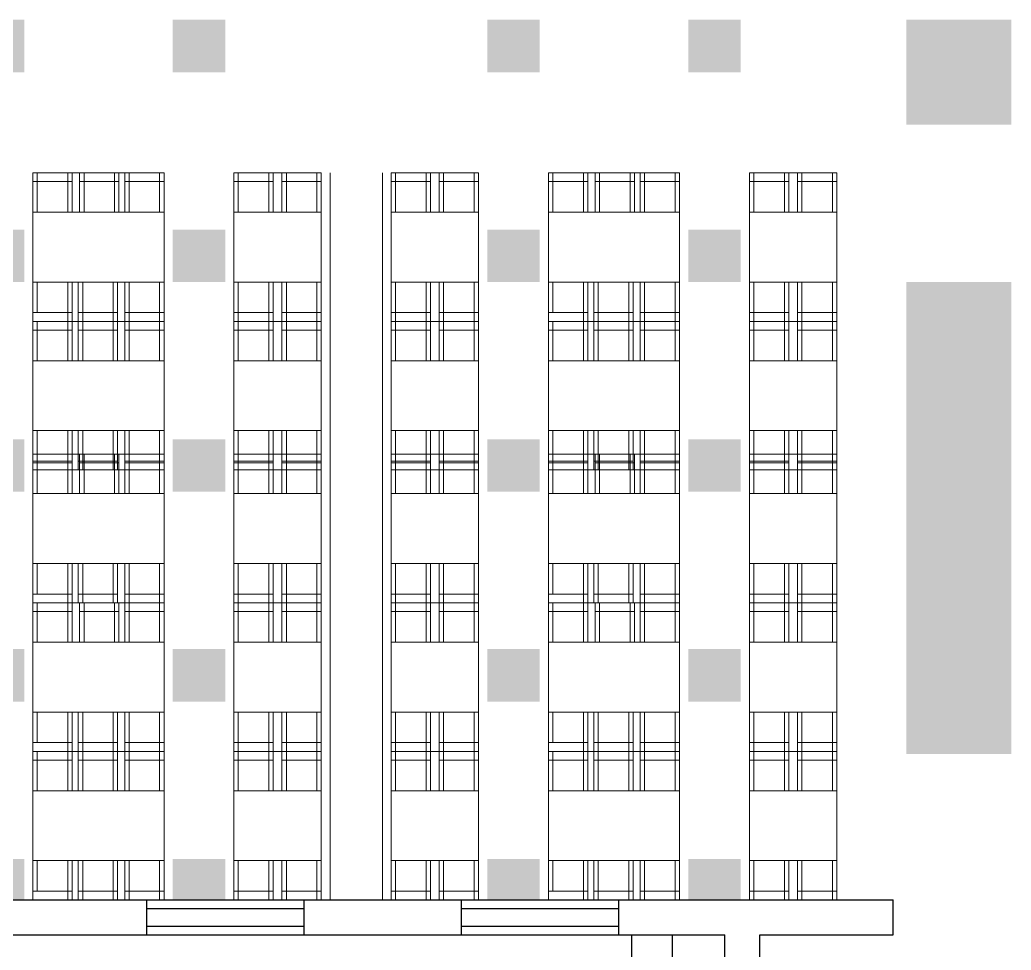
# Model space of a CAD drawing. Header units: inches. Extents: x 101 to 668, y -217 to 99.
# Drawn here: x 537.66 to 549.01, y -208.61 to -197.97 of the extents above; entities that cross this region are included whole.
import ezdxf

# ---------------------------------------------------------------- set-up
doc = ezdxf.new("R2010")
doc.units = ezdxf.units.IN
doc.header["$MEASUREMENT"] = 0
doc.layers.add('FUR', color=1, linetype='Continuous', lineweight=15)

msp = doc.modelspace()

# ---------------------------------------------------------------- hatches: boundary and pattern name
h = msp.add_hatch(color=40)
h.paths.add_polyline_path([(531.8115, -197.9653), (531.2115, -197.9653), (531.2115, -198.5653), (531.8115, -198.5653)])
h.paths.add_polyline_path([(531.8115, -200.3653), (531.2115, -200.3653), (531.2115, -200.9653), (531.8115, -200.9653)])
h.paths.add_polyline_path([(531.8115, -202.7653), (531.2115, -202.7653), (531.2115, -203.3653), (531.8115, -203.3653)])
h.paths.add_polyline_path([(531.8115, -205.1653), (531.2115, -205.1653), (531.2115, -205.7653), (531.8115, -205.7653)])
h.paths.add_polyline_path([(531.8115, -207.5653), (531.2115, -207.5653), (531.2115, -208.0353), (531.8115, -208.0353)])
h.paths.add_polyline_path([(534.1115, -197.9653), (533.5115, -197.9653), (533.5115, -198.5653), (534.1115, -198.5653)])
h.paths.add_polyline_path([(537.7115, -197.9653), (537.1115, -197.9653), (537.1115, -198.5653), (537.7115, -198.5653)])
h.paths.add_polyline_path([(540.0115, -197.9653), (539.4115, -197.9653), (539.4115, -198.5653), (540.0115, -198.5653)])
h.paths.add_polyline_path([(543.6115, -197.9653), (543.0115, -197.9653), (543.0115, -198.5653), (543.6115, -198.5653)])
h.paths.add_polyline_path([(545.9115, -197.9653), (545.3115, -197.9653), (545.3115, -198.5653), (545.9115, -198.5653)])
h.paths.add_polyline_path([(534.1115, -202.7653), (533.5115, -202.7653), (533.5115, -203.3653), (534.1115, -203.3653)])
h.paths.add_polyline_path([(534.1115, -205.1653), (533.5115, -205.1653), (533.5115, -205.7653), (534.1115, -205.7653)])
h.paths.add_polyline_path([(534.1115, -207.5653), (533.5115, -207.5653), (533.5115, -208.0353), (534.1115, -208.0353)])
h.paths.add_polyline_path([(537.7115, -202.7653), (537.1115, -202.7653), (537.1115, -203.3653), (537.7115, -203.3653)])
h.paths.add_polyline_path([(537.7115, -205.1653), (537.1115, -205.1653), (537.1115, -205.7653), (537.7115, -205.7653)])
h.paths.add_polyline_path([(537.7115, -207.5653), (537.1115, -207.5653), (537.1115, -208.0353), (537.5115, -208.0353), (537.5115, -208.0353), (537.7115, -208.0353)])
h.paths.add_polyline_path([(540.0115, -202.7653), (539.4115, -202.7653), (539.4115, -203.3653), (540.0115, -203.3653)])
h.paths.add_polyline_path([(543.6115, -202.7653), (543.0115, -202.7653), (543.0115, -203.3653), (543.6115, -203.3653)])
h.paths.add_polyline_path([(545.9115, -202.7653), (545.3115, -202.7653), (545.3115, -203.3653), (545.9115, -203.3653)])
h.paths.add_polyline_path([(540.0115, -205.1653), (539.4115, -205.1653), (539.4115, -205.7653), (540.0115, -205.7653)])
h.paths.add_polyline_path([(543.6115, -205.1653), (543.0115, -205.1653), (543.0115, -205.7653), (543.6115, -205.7653)])
h.paths.add_polyline_path([(545.9115, -205.1653), (545.3115, -205.1653), (545.3115, -205.7653), (545.9115, -205.7653)])
h.paths.add_polyline_path([(543.6115, -207.5653), (543.0115, -207.5653), (543.0115, -208.0353), (543.6115, -208.0353)])
h.paths.add_polyline_path([(545.9115, -207.5653), (545.3115, -207.5653), (545.3115, -208.0353), (545.7115, -208.0353), (545.9115, -208.0353)])
h = msp.add_hatch(color=40)
h.paths.add_polyline_path([(548.4065, -197.9653), (547.8065, -197.9653), (547.8065, -198.5653), (548.4065, -198.5653)])
h.paths.add_polyline_path([(549.0065, -197.9653), (548.4065, -197.9653), (548.4065, -198.5653), (549.0065, -198.5653)])
h.paths.add_polyline_path([(548.4065, -198.5653), (547.8065, -198.5653), (547.8065, -199.1653), (548.4065, -199.1653)])
h.paths.add_polyline_path([(549.0065, -198.5653), (548.4065, -198.5653), (548.4065, -199.1653), (549.0065, -199.1653)])
h = msp.add_hatch(color=40)
h.paths.add_polyline_path([(534.1115, -200.3653), (533.5115, -200.3653), (533.5115, -200.9653), (534.1115, -200.9653)])
h.paths.add_polyline_path([(537.7115, -200.3653), (537.1115, -200.3653), (537.1115, -200.9653), (537.7115, -200.9653)])
h.paths.add_polyline_path([(540.0115, -200.3653), (539.4115, -200.3653), (539.4115, -200.9653), (540.0115, -200.9653)])
h.paths.add_polyline_path([(543.6115, -200.3653), (543.0115, -200.3653), (543.0115, -200.9653), (543.6115, -200.9653)])
h.paths.add_polyline_path([(545.9115, -200.3653), (545.3115, -200.3653), (545.3115, -200.9653), (545.9115, -200.9653)])
h = msp.add_hatch(color=40)
h.paths.add_polyline_path([(547.8065, -201.5653), (548.4065, -201.5653), (548.4065, -200.9653), (547.8065, -200.9653)])
h.paths.add_polyline_path([(549.0065, -201.5653), (549.0065, -200.9653), (548.4065, -200.9653), (548.4065, -201.5653)])
h.paths.add_polyline_path([(548.4065, -201.5653), (547.8065, -201.5653), (547.8065, -204.5653), (548.4065, -204.5653)])
h.paths.add_polyline_path([(549.0065, -201.5653), (548.4065, -201.5653), (548.4065, -204.5653), (549.0065, -204.5653)])
h.paths.add_polyline_path([(548.4065, -205.1653), (548.4065, -204.5653), (547.8065, -204.5653), (547.8065, -205.1653)])
h.paths.add_polyline_path([(549.0065, -205.1653), (549.0065, -204.5653), (548.4065, -204.5653), (548.4065, -205.1653)])
h.paths.add_polyline_path([(548.4065, -205.7653), (548.4065, -205.1653), (547.8065, -205.1653), (547.8065, -205.7653)])
h.paths.add_polyline_path([(549.0065, -205.7653), (549.0065, -205.1653), (548.4065, -205.1653), (548.4065, -205.7653)])
h.paths.add_polyline_path([(548.4065, -206.3653), (548.4065, -205.7653), (547.8065, -205.7653), (547.8065, -206.3653)])
h.paths.add_polyline_path([(548.4065, -206.3653), (549.0065, -206.3653), (549.0065, -205.7653), (548.4065, -205.7653)])
msp.add_hatch(color=40).paths.add_polyline_path([(540.0115, -207.5653), (539.4115, -207.5653), (539.4115, -208.0353), (540.0115, -208.0353)])

# ---------------------------------------------------------------- linework, layer by layer
for p, q in [((537.8115, -204.6353), (537.8115, -204.6353)), ((530.1115, -208.0353), (547.6565, -208.0353)), ((539.1115, -208.0353), (539.1115, -208.4353)), ((539.1115, -208.0353), (539.1115, -208.4353)), ((540.9115, -208.0353), (540.9115, -208.4353)), ((542.7115, -208.0353), (542.7115, -208.4353)), ((542.7115, -208.0353), (542.7115, -208.4353)), ((544.5115, -208.0353), (544.5115, -208.4353)), ((547.6565, -208.4353), (547.6565, -208.0353)), ((539.1115, -208.1353), (540.9115, -208.1353)), ((542.7115, -208.1353), (544.5115, -208.1353)), ((539.1115, -208.3353), (540.9115, -208.3353)), ((542.7115, -208.3353), (544.5115, -208.3353)), ((529.7115, -208.4353), (545.7315, -208.4353)), ((539.1115, -208.4353), (539.1115, -208.4353)), ((542.7115, -208.4353), (542.7115, -208.4353)), ((544.6615, -208.4353), (544.6615, -209.0353)), ((545.1315, -213.3853), (545.1315, -208.4353)), ((545.7315, -213.3853), (545.7315, -208.4353)), ((546.1315, -208.4353), (547.6565, -208.4353)), ((546.1315, -212.9853), (546.1315, -208.4353))]:
    msp.add_line(p, q)
at = {"layer": 'FUR', "lineweight": 20}
for p, q in [((537.8115, -199.7153), (537.8115, -200.9653)), ((537.8115, -199.7153), (537.8115, -200.1653)), ((537.8115, -199.7153), (538.2615, -199.7153)), ((537.8115, -199.7153), (539.3115, -199.7153)), ((537.8615, -199.7153), (537.8615, -200.1653)), ((538.2115, -199.7153), (538.2115, -200.1653)), ((538.2615, -199.7153), (538.2615, -200.1653)), ((538.34615, -199.7153), (538.34615, -200.1653)), ((538.39615, -199.7153), (538.39615, -200.1653)), ((538.4615, -199.7153), (538.9115, -199.7153)), ((538.74615, -199.7153), (538.74615, -200.1653)), ((538.79615, -199.7153), (538.79615, -200.1653)), ((538.8615, -199.7153), (538.8615, -200.1653)), ((538.9115, -199.7153), (538.9115, -200.1653)), ((539.2615, -199.7153), (539.2615, -200.1653)), ((539.3115, -199.7153), (539.3115, -201.4153)), ((539.3115, -199.7153), (539.3115, -200.1653)), ((540.1115, -199.7153), (540.1115, -201.4153)), ((540.1115, -199.7153), (540.5615, -199.7153)), ((540.1115, -199.7153), (541.1115, -199.7153)), ((540.1615, -199.7153), (540.1615, -200.1653)), ((540.5115, -199.7153), (540.5115, -200.1653)), ((540.5615, -199.7153), (540.5615, -200.1653)), ((540.6615, -199.7153), (541.1115, -199.7153)), ((540.6615, -199.7153), (540.6615, -200.1653)), ((540.7115, -199.7153), (540.7115, -200.1653)), ((541.0615, -199.7153), (541.0615, -200.1653)), ((541.1115, -199.7153), (541.1115, -200.1653)), ((541.1115, -199.7153), (541.1115, -200.9653)), ((541.2115, -199.7153), (541.2115, -208.0353)), ((541.8115, -199.7153), (541.8115, -208.0353)), ((541.9115, -199.7153), (541.9115, -201.4153)), ((541.9115, -199.7153), (542.3615, -199.7153)), ((541.9115, -199.7153), (542.9115, -199.7153)), ((541.9615, -199.7153), (541.9615, -200.1653)), ((542.3115, -199.7153), (542.3115, -200.1653)), ((542.3615, -199.7153), (542.3615, -200.1653)), ((542.4615, -199.7153), (542.9115, -199.7153)), ((542.4615, -199.7153), (542.4615, -200.1653)), ((542.5115, -199.7153), (542.5115, -200.1653)), ((542.8615, -199.7153), (542.8615, -200.1653)), ((542.9115, -199.7153), (542.9115, -200.1653)), ((542.9115, -199.7153), (542.9115, -200.9653)), ((543.7115, -199.7153), (543.7115, -200.9653)), ((543.7115, -199.7153), (543.7115, -200.1653)), ((543.7115, -199.7153), (544.1615, -199.7153)), ((543.7115, -199.7153), (545.2115, -199.7153)), ((543.7615, -199.7153), (543.7615, -200.1653)), ((544.1115, -199.7153), (544.1115, -200.1653)), ((544.1615, -199.7153), (544.1615, -200.1653)), ((544.24615, -199.7153), (544.24615, -200.1653)), ((544.29615, -199.7153), (544.29615, -200.1653)), ((544.3615, -199.7153), (544.8115, -199.7153)), ((544.64615, -199.7153), (544.64615, -200.1653)), ((544.69615, -199.7153), (544.69615, -200.1653)), ((544.7615, -199.7153), (544.7615, -200.1653)), ((544.8115, -199.7153), (544.8115, -200.1653)), ((545.1615, -199.7153), (545.1615, -200.1653)), ((545.2115, -199.7153), (545.2115, -201.4153)), ((545.2115, -199.7153), (545.2115, -200.1653)), ((546.0115, -199.7153), (546.0115, -201.4153)), ((546.0115, -199.7153), (546.0115, -201.4153)), ((546.0115, -199.7153), (546.4615, -199.7153)), ((546.0115, -199.7153), (547.0115, -199.7153)), ((546.0115, -199.7153), (546.0115, -201.4153)), ((546.0115, -199.7153), (546.4615, -199.7153)), ((546.0115, -199.7153), (547.0115, -199.7153)), ((546.0615, -199.7153), (546.0615, -200.1653)), ((546.0615, -199.7153), (546.0615, -200.1653)), ((546.4115, -199.7153), (546.4115, -200.1653)), ((546.4115, -199.7153), (546.4115, -200.1653)), ((546.4615, -199.7153), (546.4615, -200.1653)), ((546.4615, -199.7153), (546.4615, -200.1653)), ((546.5615, -199.7153), (547.0115, -199.7153)), ((546.5615, -199.7153), (546.5615, -200.1653)), ((546.5615, -199.7153), (547.0115, -199.7153)), ((546.5615, -199.7153), (546.5615, -200.1653)), ((546.6115, -199.7153), (546.6115, -200.1653)), ((546.6115, -199.7153), (546.6115, -200.1653)), ((546.9615, -199.7153), (546.9615, -200.1653)), ((546.9615, -199.7153), (546.9615, -200.1653)), ((547.0115, -199.7153), (547.0115, -200.1653)), ((547.0115, -199.7153), (547.0115, -200.9653)), ((547.0115, -199.7153), (547.0115, -200.1653)), ((547.0115, -199.7153), (547.0115, -200.9653)), ((538.2615, -199.8153), (537.8115, -199.8153)), ((538.79615, -199.8153), (538.34615, -199.8153)), ((539.3115, -199.8153), (538.8615, -199.8153)), ((540.5615, -199.8153), (540.1115, -199.8153)), ((541.1115, -199.8153), (540.6615, -199.8153)), ((542.3615, -199.8153), (541.9115, -199.8153)), ((542.9115, -199.8153), (542.4615, -199.8153)), ((544.1615, -199.8153), (543.7115, -199.8153)), ((544.69615, -199.8153), (544.24615, -199.8153)), ((545.2115, -199.8153), (544.7615, -199.8153)), ((546.4615, -199.8153), (546.0115, -199.8153)), ((546.4615, -199.8153), (546.0115, -199.8153)), ((547.0115, -199.8153), (546.5615, -199.8153)), ((547.0115, -199.8153), (546.5615, -199.8153)), ((537.8115, -199.9653), (537.8115, -200.1653)), ((538.34615, -199.9653), (538.34615, -200.1653)), ((540.6615, -199.9653), (540.6615, -200.1653)), ((542.4615, -199.9653), (542.4615, -200.1653)), ((543.7115, -199.9653), (543.7115, -200.1653)), ((544.24615, -199.9653), (544.24615, -200.1653)), ((546.5615, -199.9653), (546.5615, -200.1653)), ((546.5615, -199.9653), (546.5615, -200.1653)), ((537.8115, -200.1653), (538.34615, -200.1653)), ((537.8115, -200.1653), (537.8115, -200.9653)), ((538.34615, -200.1653), (538.8615, -200.1653)), ((538.8615, -200.1653), (539.3115, -200.1653)), ((540.1115, -200.1653), (540.6615, -200.1653)), ((540.6615, -200.1653), (541.1115, -200.1653)), ((541.9115, -200.1653), (542.4615, -200.1653)), ((542.4615, -200.1653), (542.9115, -200.1653)), ((543.7115, -200.1653), (544.24615, -200.1653)), ((543.7115, -200.1653), (543.7115, -200.9653)), ((544.24615, -200.1653), (544.7615, -200.1653)), ((544.7615, -200.1653), (545.2115, -200.1653)), ((546.0115, -200.1653), (546.5615, -200.1653)), ((546.0115, -200.1653), (546.5615, -200.1653)), ((546.5615, -200.1653), (547.0115, -200.1653)), ((546.5615, -200.1653), (547.0115, -200.1653)), ((537.8115, -200.9653), (538.33071, -200.9653)), ((537.8115, -200.9653), (537.8115, -201.4153)), ((537.8615, -200.9653), (537.8615, -201.3153)), ((538.2115, -200.9653), (538.2115, -201.4153)), ((538.2615, -200.9653), (538.2615, -201.4153)), ((538.33071, -200.9653), (538.8615, -200.9653)), ((538.33071, -200.9653), (538.33071, -201.4153)), ((538.38071, -200.9653), (538.38071, -201.4153)), ((538.73071, -200.9653), (538.73071, -201.4153)), ((538.78071, -200.9653), (538.78071, -201.4153)), ((538.8615, -200.9653), (539.3115, -200.9653)), ((538.8615, -200.9653), (538.8615, -201.4153)), ((538.9115, -200.9653), (538.9115, -201.4153)), ((539.2615, -200.9653), (539.2615, -201.4153)), ((539.3115, -200.9653), (539.3115, -201.4153)), ((540.1115, -200.9653), (540.6615, -200.9653)), ((540.1615, -200.9653), (540.1615, -201.4153)), ((540.5115, -200.9653), (540.5115, -201.4153)), ((540.5615, -200.9653), (540.5615, -201.4153)), ((540.6615, -200.9653), (541.1115, -200.9653)), ((540.6615, -200.9653), (540.6615, -201.4153)), ((540.7115, -200.9653), (540.7115, -201.4153)), ((541.0615, -200.9653), (541.0615, -201.4153)), ((541.1115, -200.9653), (541.1115, -201.4153)), ((541.1115, -200.9653), (541.1115, -201.4153)), ((541.9115, -200.9653), (542.4615, -200.9653)), ((541.9615, -200.9653), (541.9615, -201.4153)), ((542.3115, -200.9653), (542.3115, -201.4153)), ((542.3615, -200.9653), (542.3615, -201.4153)), ((542.4615, -200.9653), (542.9115, -200.9653)), ((542.4615, -200.9653), (542.4615, -201.4153)), ((542.5115, -200.9653), (542.5115, -201.4153)), ((542.8615, -200.9653), (542.8615, -201.4153)), ((542.9115, -200.9653), (542.9115, -201.4153)), ((542.9115, -200.9653), (542.9115, -201.4153)), ((543.7115, -200.9653), (544.23071, -200.9653)), ((543.7115, -200.9653), (543.7115, -201.4153)), ((543.7615, -200.9653), (543.7615, -201.3153)), ((544.1115, -200.9653), (544.1115, -201.4153)), ((544.1615, -200.9653), (544.1615, -201.4153)), ((544.23071, -200.9653), (544.7615, -200.9653)), ((544.23071, -200.9653), (544.23071, -201.4153)), ((544.28071, -200.9653), (544.28071, -201.4153)), ((544.63071, -200.9653), (544.63071, -201.4153)), ((544.68071, -200.9653), (544.68071, -201.4153)), ((544.7615, -200.9653), (545.2115, -200.9653)), ((544.7615, -200.9653), (544.7615, -201.4153)), ((544.8115, -200.9653), (544.8115, -201.4153)), ((545.1615, -200.9653), (545.1615, -201.4153)), ((545.2115, -200.9653), (545.2115, -201.4153)), ((546.0115, -200.9653), (546.5615, -200.9653)), ((546.0115, -200.9653), (546.5615, -200.9653)), ((546.0615, -200.9653), (546.0615, -201.4153)), ((546.0615, -200.9653), (546.0615, -201.4153)), ((546.4115, -200.9653), (546.4115, -201.4153)), ((546.4115, -200.9653), (546.4115, -201.4153)), ((546.4615, -200.9653), (546.4615, -201.4153)), ((546.4615, -200.9653), (546.4615, -201.4153)), ((546.5615, -200.9653), (547.0115, -200.9653)), ((546.5615, -200.9653), (546.5615, -201.4153)), ((546.5615, -200.9653), (547.0115, -200.9653)), ((546.5615, -200.9653), (546.5615, -201.4153)), ((546.6115, -200.9653), (546.6115, -201.4153)), ((546.6115, -200.9653), (546.6115, -201.4153)), ((546.9615, -200.9653), (546.9615, -201.4153)), ((546.9615, -200.9653), (546.9615, -201.4153)), ((547.0115, -200.9653), (547.0115, -201.4153)), ((547.0115, -200.9653), (547.0115, -201.4153)), ((547.0115, -200.9653), (547.0115, -201.4153)), ((547.0115, -200.9653), (547.0115, -201.4153)), ((537.8115, -201.3153), (538.2615, -201.3153)), ((538.33071, -201.3153), (538.78071, -201.3153)), ((538.8615, -201.3153), (539.3115, -201.3153)), ((540.1115, -201.3153), (540.5615, -201.3153)), ((540.6615, -201.3153), (541.1115, -201.3153)), ((541.9115, -201.3153), (542.3615, -201.3153)), ((542.4615, -201.3153), (542.9115, -201.3153)), ((543.7115, -201.3153), (544.1615, -201.3153)), ((544.23071, -201.3153), (544.68071, -201.3153)), ((544.7615, -201.3153), (545.2115, -201.3153)), ((546.0115, -201.3153), (546.4615, -201.3153)), ((546.0115, -201.3153), (546.4615, -201.3153)), ((546.5615, -201.3153), (547.0115, -201.3153)), ((546.5615, -201.3153), (547.0115, -201.3153)), ((537.8115, -201.4153), (538.2615, -201.4153)), ((537.8115, -201.4153), (539.3115, -201.4153)), ((537.8115, -201.4153), (537.8115, -202.6653)), ((537.8115, -201.4153), (537.8115, -201.8653)), ((537.8115, -201.4153), (538.2615, -201.4153)), ((537.8115, -201.4153), (539.3115, -201.4153)), ((537.8615, -201.4153), (537.8615, -201.8653)), ((538.2115, -201.4153), (538.2115, -201.8653)), ((538.2615, -201.4153), (538.2615, -201.8653)), ((538.33071, -201.4153), (538.33071, -201.8653)), ((538.38071, -201.4153), (538.38071, -201.8653)), ((538.4615, -201.4153), (538.9115, -201.4153)), ((538.4615, -201.4153), (538.9115, -201.4153)), ((538.73071, -201.4153), (538.73071, -201.8653)), ((538.78071, -201.4153), (538.78071, -201.8653)), ((538.8615, -201.4153), (538.8615, -201.8653)), ((538.9115, -201.4153), (538.9115, -201.8653)), ((539.2615, -201.4153), (539.2615, -201.8653)), ((539.3115, -201.4153), (539.3115, -203.1153)), ((539.3115, -201.4153), (539.3115, -201.8653)), ((540.1115, -201.4153), (540.5615, -201.4153)), ((540.1115, -201.4153), (541.1115, -201.4153)), ((540.1115, -201.4153), (540.1115, -203.1153)), ((540.1115, -201.4153), (540.1115, -203.1153)), ((540.1115, -201.4153), (540.5615, -201.4153)), ((540.1115, -201.4153), (541.1115, -201.4153)), ((540.1615, -201.4153), (540.1615, -201.8653)), ((540.5115, -201.4153), (540.5115, -201.8653)), ((540.5615, -201.4153), (540.5615, -201.8653)), ((540.6615, -201.4153), (541.1115, -201.4153)), ((540.6615, -201.4153), (540.6615, -201.8653)), ((540.7115, -201.4153), (540.7115, -201.8653)), ((540.7615, -201.4153), (541.1115, -201.4153)), ((541.0615, -201.4153), (541.0615, -201.8653)), ((541.1115, -201.4153), (541.1115, -201.8653)), ((541.1115, -201.4153), (541.1115, -202.6653)), ((541.9115, -201.4153), (542.3615, -201.4153)), ((541.9115, -201.4153), (542.9115, -201.4153)), ((541.9115, -201.4153), (541.9115, -203.1153)), ((541.9115, -201.4153), (541.9115, -203.1153)), ((541.9115, -201.4153), (542.3615, -201.4153)), ((541.9115, -201.4153), (542.9115, -201.4153)), ((541.9615, -201.4153), (541.9615, -201.8653)), ((542.3115, -201.4153), (542.3115, -201.8653)), ((542.3615, -201.4153), (542.3615, -201.8653)), ((542.4615, -201.4153), (542.9115, -201.4153)), ((542.4615, -201.4153), (542.4615, -201.8653)), ((542.5115, -201.4153), (542.5115, -201.8653)), ((542.5615, -201.4153), (542.9115, -201.4153)), ((542.8615, -201.4153), (542.8615, -201.8653)), ((542.9115, -201.4153), (542.9115, -201.8653)), ((542.9115, -201.4153), (542.9115, -202.6653)), ((543.7115, -201.4153), (544.1615, -201.4153)), ((543.7115, -201.4153), (545.2115, -201.4153)), ((543.7115, -201.4153), (543.7115, -202.6653)), ((543.7115, -201.4153), (543.7115, -201.8653)), ((543.7115, -201.4153), (544.1615, -201.4153)), ((543.7115, -201.4153), (545.2115, -201.4153)), ((543.7615, -201.4153), (543.7615, -201.8653)), ((544.1115, -201.4153), (544.1115, -201.8653)), ((544.1615, -201.4153), (544.1615, -201.8653)), ((544.23071, -201.4153), (544.23071, -201.8653)), ((544.28071, -201.4153), (544.28071, -201.8653)), ((544.3615, -201.4153), (544.8115, -201.4153)), ((544.3615, -201.4153), (544.8115, -201.4153)), ((544.63071, -201.4153), (544.63071, -201.8653)), ((544.68071, -201.4153), (544.68071, -201.8653)), ((544.7615, -201.4153), (544.7615, -201.8653)), ((544.8115, -201.4153), (544.8115, -201.8653)), ((545.1615, -201.4153), (545.1615, -201.8653)), ((545.2115, -201.4153), (545.2115, -203.1153)), ((545.2115, -201.4153), (545.2115, -201.8653)), ((546.0115, -201.4153), (546.4615, -201.4153)), ((546.0115, -201.4153), (547.0115, -201.4153)), ((546.0115, -201.4153), (546.4615, -201.4153)), ((546.0115, -201.4153), (547.0115, -201.4153)), ((546.0115, -201.4153), (546.0115, -203.1153)), ((546.0115, -201.4153), (546.0115, -203.1153)), ((546.0115, -201.4153), (546.4615, -201.4153)), ((546.0115, -201.4153), (547.0115, -201.4153)), ((546.0615, -201.4153), (546.0615, -201.8653)), ((546.4115, -201.4153), (546.4115, -201.8653)), ((546.4615, -201.4153), (546.4615, -201.8653)), ((546.5615, -201.4153), (547.0115, -201.4153)), ((546.5615, -201.4153), (546.5615, -201.8653)), ((546.6115, -201.4153), (546.6115, -201.8653)), ((546.6615, -201.4153), (547.0115, -201.4153)), ((546.6615, -201.4153), (547.0115, -201.4153)), ((546.9615, -201.4153), (546.9615, -201.8653)), ((547.0115, -201.4153), (547.0115, -201.8653)), ((547.0115, -201.4153), (547.0115, -202.6653)), ((538.2615, -201.5153), (537.8115, -201.5153)), ((538.78071, -201.5153), (538.33071, -201.5153)), ((539.3115, -201.5153), (538.8615, -201.5153)), ((540.5615, -201.5153), (540.1115, -201.5153)), ((541.1115, -201.5153), (540.6615, -201.5153)), ((542.3615, -201.5153), (541.9115, -201.5153)), ((542.9115, -201.5153), (542.4615, -201.5153)), ((544.1615, -201.5153), (543.7115, -201.5153)), ((544.68071, -201.5153), (544.23071, -201.5153)), ((545.2115, -201.5153), (544.7615, -201.5153)), ((546.4615, -201.5153), (546.0115, -201.5153)), ((547.0115, -201.5153), (546.5615, -201.5153)), ((537.8115, -201.6653), (537.8115, -201.8653)), ((540.6615, -201.6653), (540.6615, -201.8653)), ((542.4615, -201.6653), (542.4615, -201.8653)), ((543.7115, -201.6653), (543.7115, -201.8653)), ((546.5615, -201.6653), (546.5615, -201.8653)), ((537.8115, -201.8653), (538.34615, -201.8653)), ((537.8115, -201.8653), (537.8115, -202.6653)), ((538.34615, -201.8653), (538.8615, -201.8653)), ((538.8615, -201.8653), (539.3115, -201.8653)), ((540.1115, -201.8653), (540.6615, -201.8653)), ((540.6615, -201.8653), (541.1115, -201.8653)), ((541.9115, -201.8653), (542.4615, -201.8653)), ((542.4615, -201.8653), (542.9115, -201.8653)), ((543.7115, -201.8653), (544.24615, -201.8653)), ((543.7115, -201.8653), (543.7115, -202.6653)), ((544.24615, -201.8653), (544.7615, -201.8653)), ((544.7615, -201.8653), (545.2115, -201.8653)), ((546.0115, -201.8653), (546.5615, -201.8653)), ((546.5615, -201.8653), (547.0115, -201.8653)), ((537.8115, -202.6653), (538.33071, -202.6653)), ((537.8115, -202.6653), (537.8115, -203.1153)), ((537.8615, -202.6653), (537.8615, -203.0153)), ((538.2115, -202.6653), (538.2115, -203.1153)), ((538.2615, -202.6653), (538.2615, -203.1153)), ((538.33071, -202.6653), (538.8615, -202.6653)), ((538.33071, -202.6653), (538.33071, -203.1153)), ((538.38071, -202.6653), (538.38071, -203.1153)), ((538.73071, -202.6653), (538.73071, -203.1153)), ((538.78071, -202.6653), (538.78071, -203.1153)), ((538.8615, -202.6653), (539.3115, -202.6653)), ((538.8615, -202.6653), (538.8615, -203.1153)), ((538.9115, -202.6653), (538.9115, -203.1153)), ((539.2615, -202.6653), (539.2615, -203.1153)), ((539.3115, -202.6653), (539.3115, -203.1153)), ((540.1115, -202.6653), (540.6615, -202.6653)), ((540.1615, -202.6653), (540.1615, -203.1153)), ((540.5115, -202.6653), (540.5115, -203.1153)), ((540.5615, -202.6653), (540.5615, -203.1153)), ((540.6615, -202.6653), (541.1115, -202.6653)), ((540.6615, -202.6653), (540.6615, -203.1153)), ((540.7115, -202.6653), (540.7115, -203.1153)), ((541.0615, -202.6653), (541.0615, -203.1153)), ((541.1115, -202.6653), (541.1115, -203.1153)), ((541.1115, -202.6653), (541.1115, -203.1153)), ((541.9115, -202.6653), (542.4615, -202.6653)), ((541.9615, -202.6653), (541.9615, -203.1153)), ((542.3115, -202.6653), (542.3115, -203.1153)), ((542.3615, -202.6653), (542.3615, -203.1153)), ((542.4615, -202.6653), (542.9115, -202.6653)), ((542.4615, -202.6653), (542.4615, -203.1153)), ((542.5115, -202.6653), (542.5115, -203.1153)), ((542.8615, -202.6653), (542.8615, -203.1153)), ((542.9115, -202.6653), (542.9115, -203.1153)), ((542.9115, -202.6653), (542.9115, -203.1153)), ((543.7115, -202.6653), (544.23071, -202.6653)), ((543.7115, -202.6653), (543.7115, -203.1153)), ((543.7615, -202.6653), (543.7615, -203.0153)), ((544.1115, -202.6653), (544.1115, -203.1153)), ((544.1615, -202.6653), (544.1615, -203.1153)), ((544.23071, -202.6653), (544.7615, -202.6653)), ((544.23071, -202.6653), (544.23071, -203.1153)), ((544.28071, -202.6653), (544.28071, -203.1153)), ((544.63071, -202.6653), (544.63071, -203.1153)), ((544.68071, -202.6653), (544.68071, -203.1153)), ((544.7615, -202.6653), (545.2115, -202.6653)), ((544.7615, -202.6653), (544.7615, -203.1153)), ((544.8115, -202.6653), (544.8115, -203.1153)), ((545.1615, -202.6653), (545.1615, -203.1153)), ((545.2115, -202.6653), (545.2115, -203.1153)), ((546.0115, -202.6653), (546.5615, -202.6653)), ((546.0615, -202.6653), (546.0615, -203.1153)), ((546.4115, -202.6653), (546.4115, -203.1153)), ((546.4615, -202.6653), (546.4615, -203.1153)), ((546.5615, -202.6653), (547.0115, -202.6653)), ((546.5615, -202.6653), (546.5615, -203.1153)), ((546.6115, -202.6653), (546.6115, -203.1153)), ((546.9615, -202.6653), (546.9615, -203.1153)), ((547.0115, -202.6653), (547.0115, -203.1153)), ((547.0115, -202.6653), (547.0115, -203.1153)), ((537.8115, -202.9353), (537.8115, -204.1853)), ((537.8115, -202.9353), (537.8115, -203.3853)), ((537.8115, -202.9353), (538.2615, -202.9353)), ((537.8115, -202.9353), (539.3115, -202.9353)), ((537.8615, -202.9353), (537.8615, -203.3853)), ((538.2115, -202.9353), (538.2115, -203.3853)), ((538.2615, -202.9353), (538.2615, -203.3853)), ((538.34615, -202.9353), (538.34615, -203.3853)), ((538.39615, -202.9353), (538.39615, -203.3853)), ((538.4615, -202.9353), (538.9115, -202.9353)), ((538.74615, -202.9353), (538.74615, -203.3853)), ((538.79615, -202.9353), (538.79615, -203.3853)), ((538.8615, -202.9353), (538.8615, -203.3853)), ((538.9115, -202.9353), (538.9115, -203.3853)), ((539.2615, -202.9353), (539.2615, -203.3853)), ((539.3115, -202.9353), (539.3115, -204.6353)), ((539.3115, -202.9353), (539.3115, -203.3853)), ((540.1115, -202.9353), (540.1115, -204.6353)), ((540.1115, -202.9353), (540.5615, -202.9353)), ((540.1115, -202.9353), (541.1115, -202.9353)), ((540.1615, -202.9353), (540.1615, -203.3853)), ((540.5115, -202.9353), (540.5115, -203.3853)), ((540.5615, -202.9353), (540.5615, -203.3853)), ((540.6615, -202.9353), (541.1115, -202.9353)), ((540.6615, -202.9353), (540.6615, -203.3853)), ((540.7115, -202.9353), (540.7115, -203.3853)), ((541.0615, -202.9353), (541.0615, -203.3853)), ((541.1115, -202.9353), (541.1115, -203.3853)), ((541.1115, -202.9353), (541.1115, -204.1853)), ((541.9115, -202.9353), (541.9115, -204.6353)), ((541.9115, -202.9353), (542.3615, -202.9353)), ((541.9115, -202.9353), (542.9115, -202.9353)), ((541.9615, -202.9353), (541.9615, -203.3853)), ((542.3115, -202.9353), (542.3115, -203.3853)), ((542.3615, -202.9353), (542.3615, -203.3853)), ((542.4615, -202.9353), (542.9115, -202.9353)), ((542.4615, -202.9353), (542.4615, -203.3853)), ((542.5115, -202.9353), (542.5115, -203.3853)), ((542.8615, -202.9353), (542.8615, -203.3853)), ((542.9115, -202.9353), (542.9115, -203.3853)), ((542.9115, -202.9353), (542.9115, -204.1853)), ((543.7115, -202.9353), (543.7115, -204.1853)), ((543.7115, -202.9353), (543.7115, -203.3853)), ((543.7115, -202.9353), (544.1615, -202.9353)), ((543.7115, -202.9353), (545.2115, -202.9353)), ((543.7615, -202.9353), (543.7615, -203.3853)), ((544.1115, -202.9353), (544.1115, -203.3853)), ((544.1615, -202.9353), (544.1615, -203.3853)), ((544.24615, -202.9353), (544.24615, -203.3853)), ((544.29615, -202.9353), (544.29615, -203.3853)), ((544.3615, -202.9353), (544.8115, -202.9353)), ((544.64615, -202.9353), (544.64615, -203.3853)), ((544.69615, -202.9353), (544.69615, -203.3853)), ((544.7615, -202.9353), (544.7615, -203.3853)), ((544.8115, -202.9353), (544.8115, -203.3853)), ((545.1615, -202.9353), (545.1615, -203.3853)), ((545.2115, -202.9353), (545.2115, -204.6353)), ((545.2115, -202.9353), (545.2115, -203.3853)), ((546.0115, -202.9353), (546.0115, -204.6353)), ((546.0115, -202.9353), (546.0115, -204.6353)), ((546.0115, -202.9353), (546.4615, -202.9353)), ((546.0115, -202.9353), (547.0115, -202.9353)), ((546.0115, -202.9353), (546.0115, -204.6353)), ((546.0115, -202.9353), (546.4615, -202.9353)), ((546.0115, -202.9353), (547.0115, -202.9353)), ((546.0615, -202.9353), (546.0615, -203.3853)), ((546.0615, -202.9353), (546.0615, -203.3853)), ((546.4115, -202.9353), (546.4115, -203.3853)), ((546.4115, -202.9353), (546.4115, -203.3853)), ((546.4615, -202.9353), (546.4615, -203.3853)), ((546.4615, -202.9353), (546.4615, -203.3853)), ((546.5615, -202.9353), (547.0115, -202.9353)), ((546.5615, -202.9353), (546.5615, -203.3853)), ((546.5615, -202.9353), (547.0115, -202.9353)), ((546.5615, -202.9353), (546.5615, -203.3853)), ((546.6115, -202.9353), (546.6115, -203.3853)), ((546.6115, -202.9353), (546.6115, -203.3853)), ((546.9615, -202.9353), (546.9615, -203.3853)), ((546.9615, -202.9353), (546.9615, -203.3853)), ((547.0115, -202.9353), (547.0115, -203.3853)), ((547.0115, -202.9353), (547.0115, -204.1853)), ((547.0115, -202.9353), (547.0115, -203.3853)), ((547.0115, -202.9353), (547.0115, -204.1853)), ((537.8115, -203.0153), (538.2615, -203.0153)), ((538.2615, -203.0353), (537.8115, -203.0353)), ((538.33071, -203.0153), (538.78071, -203.0153)), ((538.79615, -203.0353), (538.34615, -203.0353)), ((538.8615, -203.0153), (539.3115, -203.0153)), ((539.3115, -203.0353), (538.8615, -203.0353)), ((540.1115, -203.0153), (540.5615, -203.0153)), ((540.5615, -203.0353), (540.1115, -203.0353)), ((540.6615, -203.0153), (541.1115, -203.0153)), ((541.1115, -203.0353), (540.6615, -203.0353)), ((541.9115, -203.0153), (542.3615, -203.0153)), ((542.3615, -203.0353), (541.9115, -203.0353)), ((542.4615, -203.0153), (542.9115, -203.0153)), ((542.9115, -203.0353), (542.4615, -203.0353)), ((543.7115, -203.0153), (544.1615, -203.0153)), ((544.1615, -203.0353), (543.7115, -203.0353)), ((544.23071, -203.0153), (544.68071, -203.0153)), ((544.69615, -203.0353), (544.24615, -203.0353)), ((544.7615, -203.0153), (545.2115, -203.0153)), ((545.2115, -203.0353), (544.7615, -203.0353)), ((546.0115, -203.0153), (546.4615, -203.0153)), ((546.4615, -203.0353), (546.0115, -203.0353)), ((546.4615, -203.0353), (546.0115, -203.0353)), ((546.5615, -203.0153), (547.0115, -203.0153)), ((547.0115, -203.0353), (546.5615, -203.0353)), ((547.0115, -203.0353), (546.5615, -203.0353)), ((537.8115, -203.1153), (538.2615, -203.1153)), ((537.8115, -203.1153), (539.3115, -203.1153)), ((537.8115, -203.1853), (537.8115, -203.3853)), ((538.34615, -203.1853), (538.34615, -203.3853)), ((538.4615, -203.1153), (538.9115, -203.1153)), ((540.1115, -203.1153), (540.5615, -203.1153)), ((540.1115, -203.1153), (541.1115, -203.1153)), ((540.6615, -203.1853), (540.6615, -203.3853)), ((540.7615, -203.1153), (541.1115, -203.1153)), ((541.9115, -203.1153), (542.3615, -203.1153)), ((541.9115, -203.1153), (542.9115, -203.1153)), ((542.4615, -203.1853), (542.4615, -203.3853)), ((542.5615, -203.1153), (542.9115, -203.1153)), ((543.7115, -203.1153), (544.1615, -203.1153)), ((543.7115, -203.1153), (545.2115, -203.1153)), ((543.7115, -203.1853), (543.7115, -203.3853)), ((544.24615, -203.1853), (544.24615, -203.3853)), ((544.3615, -203.1153), (544.8115, -203.1153)), ((546.0115, -203.1153), (546.4615, -203.1153)), ((546.0115, -203.1153), (547.0115, -203.1153)), ((546.5615, -203.1853), (546.5615, -203.3853)), ((546.5615, -203.1853), (546.5615, -203.3853)), ((546.6615, -203.1153), (547.0115, -203.1153)), ((537.8115, -203.3853), (538.34615, -203.3853)), ((537.8115, -203.3853), (537.8115, -204.1853)), ((538.34615, -203.3853), (538.8615, -203.3853)), ((538.8615, -203.3853), (539.3115, -203.3853)), ((540.1115, -203.3853), (540.6615, -203.3853)), ((540.6615, -203.3853), (541.1115, -203.3853)), ((541.9115, -203.3853), (542.4615, -203.3853)), ((542.4615, -203.3853), (542.9115, -203.3853)), ((543.7115, -203.3853), (544.24615, -203.3853)), ((543.7115, -203.3853), (543.7115, -204.1853)), ((544.24615, -203.3853), (544.7615, -203.3853)), ((544.7615, -203.3853), (545.2115, -203.3853)), ((546.0115, -203.3853), (546.5615, -203.3853)), ((546.0115, -203.3853), (546.5615, -203.3853)), ((546.5615, -203.3853), (547.0115, -203.3853)), ((546.5615, -203.3853), (547.0115, -203.3853)), ((537.8115, -204.1853), (538.33071, -204.1853)), ((537.8115, -204.1853), (537.8115, -204.6353)), ((537.8615, -204.1853), (537.8615, -204.5353)), ((538.2115, -204.1853), (538.2115, -204.6353)), ((538.2615, -204.1853), (538.2615, -204.6353)), ((538.33071, -204.1853), (538.8615, -204.1853)), ((538.33071, -204.1853), (538.33071, -204.6353)), ((538.38071, -204.1853), (538.38071, -204.6353)), ((538.73071, -204.1853), (538.73071, -204.6353)), ((538.78071, -204.1853), (538.78071, -204.6353)), ((538.8615, -204.1853), (539.3115, -204.1853)), ((538.8615, -204.1853), (538.8615, -204.6353)), ((538.9115, -204.1853), (538.9115, -204.6353)), ((539.2615, -204.1853), (539.2615, -204.6353)), ((539.3115, -204.1853), (539.3115, -204.6353)), ((540.1115, -204.1853), (540.6615, -204.1853)), ((540.1615, -204.1853), (540.1615, -204.6353)), ((540.5115, -204.1853), (540.5115, -204.6353)), ((540.5615, -204.1853), (540.5615, -204.6353)), ((540.6615, -204.1853), (541.1115, -204.1853)), ((540.6615, -204.1853), (540.6615, -204.6353)), ((540.7115, -204.1853), (540.7115, -204.6353)), ((541.0615, -204.1853), (541.0615, -204.6353)), ((541.1115, -204.1853), (541.1115, -204.6353)), ((541.1115, -204.1853), (541.1115, -204.6353)), ((541.9115, -204.1853), (542.4615, -204.1853)), ((541.9615, -204.1853), (541.9615, -204.6353)), ((542.3115, -204.1853), (542.3115, -204.6353)), ((542.3615, -204.1853), (542.3615, -204.6353)), ((542.4615, -204.1853), (542.9115, -204.1853)), ((542.4615, -204.1853), (542.4615, -204.6353)), ((542.5115, -204.1853), (542.5115, -204.6353)), ((542.8615, -204.1853), (542.8615, -204.6353)), ((542.9115, -204.1853), (542.9115, -204.6353)), ((542.9115, -204.1853), (542.9115, -204.6353)), ((543.7115, -204.1853), (544.23071, -204.1853)), ((543.7115, -204.1853), (543.7115, -204.6353)), ((543.7615, -204.1853), (543.7615, -204.5353)), ((544.1115, -204.1853), (544.1115, -204.6353)), ((544.1615, -204.1853), (544.1615, -204.6353)), ((544.23071, -204.1853), (544.7615, -204.1853)), ((544.23071, -204.1853), (544.23071, -204.6353)), ((544.28071, -204.1853), (544.28071, -204.6353)), ((544.63071, -204.1853), (544.63071, -204.6353)), ((544.68071, -204.1853), (544.68071, -204.6353)), ((544.7615, -204.1853), (545.2115, -204.1853)), ((544.7615, -204.1853), (544.7615, -204.6353)), ((544.8115, -204.1853), (544.8115, -204.6353)), ((545.1615, -204.1853), (545.1615, -204.6353)), ((545.2115, -204.1853), (545.2115, -204.6353)), ((546.0115, -204.1853), (546.5615, -204.1853)), ((546.0115, -204.1853), (546.5615, -204.1853)), ((546.0615, -204.1853), (546.0615, -204.6353)), ((546.0615, -204.1853), (546.0615, -204.6353)), ((546.4115, -204.1853), (546.4115, -204.6353)), ((546.4115, -204.1853), (546.4115, -204.6353)), ((546.4615, -204.1853), (546.4615, -204.6353)), ((546.4615, -204.1853), (546.4615, -204.6353)), ((546.5615, -204.1853), (547.0115, -204.1853)), ((546.5615, -204.1853), (546.5615, -204.6353)), ((546.5615, -204.1853), (547.0115, -204.1853)), ((546.5615, -204.1853), (546.5615, -204.6353)), ((546.6115, -204.1853), (546.6115, -204.6353)), ((546.6115, -204.1853), (546.6115, -204.6353)), ((546.9615, -204.1853), (546.9615, -204.6353)), ((546.9615, -204.1853), (546.9615, -204.6353)), ((547.0115, -204.1853), (547.0115, -204.6353)), ((547.0115, -204.1853), (547.0115, -204.6353)), ((547.0115, -204.1853), (547.0115, -204.6353)), ((547.0115, -204.1853), (547.0115, -204.6353)), ((537.8115, -204.5353), (538.2615, -204.5353)), ((538.33071, -204.5353), (538.78071, -204.5353)), ((538.8615, -204.5353), (539.3115, -204.5353)), ((540.1115, -204.5353), (540.5615, -204.5353)), ((540.6615, -204.5353), (541.1115, -204.5353)), ((541.9115, -204.5353), (542.3615, -204.5353)), ((542.4615, -204.5353), (542.9115, -204.5353)), ((543.7115, -204.5353), (544.1615, -204.5353)), ((544.23071, -204.5353), (544.68071, -204.5353)), ((544.7615, -204.5353), (545.2115, -204.5353)), ((546.0115, -204.5353), (546.4615, -204.5353)), ((546.0115, -204.5353), (546.4615, -204.5353)), ((546.5615, -204.5353), (547.0115, -204.5353)), ((546.5615, -204.5353), (547.0115, -204.5353)), ((537.8115, -204.6353), (537.8115, -205.8853)), ((537.8115, -204.6353), (537.8115, -205.0853)), ((537.8115, -204.6353), (538.2615, -204.6353)), ((537.8115, -204.6353), (539.3115, -204.6353)), ((537.8115, -204.6353), (538.2615, -204.6353)), ((537.8115, -204.6353), (539.3115, -204.6353)), ((537.8115, -204.6353), (538.2615, -204.6353)), ((537.8115, -204.6353), (539.3115, -204.6353)), ((537.8615, -204.6353), (537.8615, -205.0853)), ((538.2115, -204.6353), (538.2115, -205.0853)), ((538.2615, -204.6353), (538.2615, -205.0853)), ((538.34615, -204.6353), (538.34615, -205.0853)), ((538.39615, -204.6353), (538.39615, -205.0853)), ((538.4615, -204.6353), (538.9115, -204.6353)), ((538.4615, -204.6353), (538.9115, -204.6353)), ((538.4615, -204.6353), (538.9115, -204.6353)), ((538.74615, -204.6353), (538.74615, -205.0853)), ((538.79615, -204.6353), (538.79615, -205.0853)), ((538.8615, -204.6353), (538.8615, -205.0853)), ((538.9115, -204.6353), (538.9115, -205.0853)), ((539.2615, -204.6353), (539.2615, -205.0853)), ((539.3115, -204.6353), (539.3115, -206.3353)), ((539.3115, -204.6353), (539.3115, -205.0853)), ((540.1115, -204.6353), (540.1115, -206.3353)), ((540.1115, -204.6353), (540.1115, -206.3353)), ((540.1115, -204.6353), (540.5615, -204.6353)), ((540.1115, -204.6353), (541.1115, -204.6353)), ((540.1115, -204.6353), (540.5615, -204.6353)), ((540.1115, -204.6353), (541.1115, -204.6353)), ((540.1115, -204.6353), (540.5615, -204.6353)), ((540.1115, -204.6353), (541.1115, -204.6353)), ((540.1615, -204.6353), (540.1615, -205.0853)), ((540.5115, -204.6353), (540.5115, -205.0853)), ((540.5615, -204.6353), (540.5615, -205.0853)), ((540.6615, -204.6353), (541.1115, -204.6353)), ((540.6615, -204.6353), (540.6615, -205.0853)), ((540.6615, -204.6353), (541.1115, -204.6353)), ((540.7115, -204.6353), (540.7115, -205.0853)), ((540.7615, -204.6353), (541.1115, -204.6353)), ((541.0615, -204.6353), (541.0615, -205.0853)), ((541.1115, -204.6353), (541.1115, -205.0853)), ((541.1115, -204.6353), (541.1115, -205.8853)), ((541.9115, -204.6353), (541.9115, -206.3353)), ((541.9115, -204.6353), (541.9115, -206.3353)), ((541.9115, -204.6353), (542.3615, -204.6353)), ((541.9115, -204.6353), (542.9115, -204.6353)), ((541.9115, -204.6353), (542.3615, -204.6353)), ((541.9115, -204.6353), (542.9115, -204.6353)), ((541.9115, -204.6353), (542.3615, -204.6353)), ((541.9115, -204.6353), (542.9115, -204.6353)), ((541.9615, -204.6353), (541.9615, -205.0853)), ((542.3115, -204.6353), (542.3115, -205.0853)), ((542.3615, -204.6353), (542.3615, -205.0853)), ((542.4615, -204.6353), (542.9115, -204.6353)), ((542.4615, -204.6353), (542.4615, -205.0853)), ((542.4615, -204.6353), (542.9115, -204.6353)), ((542.5115, -204.6353), (542.5115, -205.0853)), ((542.5615, -204.6353), (542.9115, -204.6353)), ((542.8615, -204.6353), (542.8615, -205.0853)), ((542.9115, -204.6353), (542.9115, -205.0853)), ((542.9115, -204.6353), (542.9115, -205.8853)), ((543.7115, -204.6353), (543.7115, -205.8853)), ((543.7115, -204.6353), (543.7115, -205.0853)), ((543.7115, -204.6353), (544.1615, -204.6353)), ((543.7115, -204.6353), (545.2115, -204.6353)), ((543.7115, -204.6353), (544.1615, -204.6353)), ((543.7115, -204.6353), (545.2115, -204.6353)), ((543.7115, -204.6353), (544.1615, -204.6353)), ((543.7115, -204.6353), (545.2115, -204.6353)), ((543.7615, -204.6353), (543.7615, -205.0853)), ((544.1115, -204.6353), (544.1115, -205.0853)), ((544.1615, -204.6353), (544.1615, -205.0853)), ((544.24615, -204.6353), (544.24615, -205.0853)), ((544.29615, -204.6353), (544.29615, -205.0853)), ((544.3615, -204.6353), (544.8115, -204.6353)), ((544.3615, -204.6353), (544.8115, -204.6353)), ((544.3615, -204.6353), (544.8115, -204.6353)), ((544.64615, -204.6353), (544.64615, -205.0853)), ((544.69615, -204.6353), (544.69615, -205.0853)), ((544.7615, -204.6353), (544.7615, -205.0853)), ((544.8115, -204.6353), (544.8115, -205.0853)), ((545.1615, -204.6353), (545.1615, -205.0853)), ((545.2115, -204.6353), (545.2115, -206.3353)), ((545.2115, -204.6353), (545.2115, -205.0853)), ((546.0115, -204.6353), (546.0115, -206.3353)), ((546.0115, -204.6353), (546.0115, -206.3353)), ((546.0115, -204.6353), (546.4615, -204.6353)), ((546.0115, -204.6353), (547.0115, -204.6353)), ((546.0115, -204.6353), (546.4615, -204.6353)), ((546.0115, -204.6353), (547.0115, -204.6353)), ((546.0115, -204.6353), (546.4615, -204.6353)), ((546.0115, -204.6353), (547.0115, -204.6353)), ((546.0115, -204.6353), (546.4615, -204.6353)), ((546.0115, -204.6353), (547.0115, -204.6353)), ((546.0615, -204.6353), (546.0615, -205.0853)), ((546.4115, -204.6353), (546.4115, -205.0853)), ((546.4615, -204.6353), (546.4615, -205.0853)), ((546.5615, -204.6353), (547.0115, -204.6353)), ((546.5615, -204.6353), (546.5615, -205.0853)), ((546.5615, -204.6353), (547.0115, -204.6353)), ((546.6115, -204.6353), (546.6115, -205.0853)), ((546.6615, -204.6353), (547.0115, -204.6353)), ((546.6615, -204.6353), (547.0115, -204.6353)), ((546.9615, -204.6353), (546.9615, -205.0853)), ((547.0115, -204.6353), (547.0115, -205.0853)), ((547.0115, -204.6353), (547.0115, -205.8853)), ((538.2615, -204.7353), (537.8115, -204.7353)), ((538.79615, -204.7353), (538.34615, -204.7353)), ((539.3115, -204.7353), (538.8615, -204.7353)), ((540.5615, -204.7353), (540.1115, -204.7353)), ((541.1115, -204.7353), (540.6615, -204.7353)), ((542.3615, -204.7353), (541.9115, -204.7353)), ((542.9115, -204.7353), (542.4615, -204.7353)), ((544.1615, -204.7353), (543.7115, -204.7353)), ((544.69615, -204.7353), (544.24615, -204.7353)), ((545.2115, -204.7353), (544.7615, -204.7353)), ((546.4615, -204.7353), (546.0115, -204.7353)), ((547.0115, -204.7353), (546.5615, -204.7353)), ((537.8115, -204.8853), (537.8115, -205.0853)), ((538.34615, -204.8853), (538.34615, -205.0853)), ((540.6615, -204.8853), (540.6615, -205.0853)), ((542.4615, -204.8853), (542.4615, -205.0853)), ((543.7115, -204.8853), (543.7115, -205.0853)), ((544.24615, -204.8853), (544.24615, -205.0853)), ((546.5615, -204.8853), (546.5615, -205.0853)), ((537.8115, -205.0853), (538.34615, -205.0853)), ((537.8115, -205.0853), (537.8115, -205.8853)), ((538.34615, -205.0853), (538.8615, -205.0853)), ((538.8615, -205.0853), (539.3115, -205.0853)), ((540.1115, -205.0853), (540.6615, -205.0853)), ((540.6615, -205.0853), (541.1115, -205.0853)), ((541.9115, -205.0853), (542.4615, -205.0853)), ((542.4615, -205.0853), (542.9115, -205.0853)), ((543.7115, -205.0853), (544.24615, -205.0853)), ((543.7115, -205.0853), (543.7115, -205.8853)), ((544.24615, -205.0853), (544.7615, -205.0853)), ((544.7615, -205.0853), (545.2115, -205.0853)), ((546.0115, -205.0853), (546.5615, -205.0853)), ((546.5615, -205.0853), (547.0115, -205.0853)), ((537.8115, -205.8853), (538.33071, -205.8853)), ((537.8115, -205.8853), (537.8115, -206.3353)), ((537.8615, -205.8853), (537.8615, -206.2353)), ((538.2115, -205.8853), (538.2115, -206.3353)), ((538.2615, -205.8853), (538.2615, -206.3353)), ((538.33071, -205.8853), (538.8615, -205.8853)), ((538.33071, -205.8853), (538.33071, -206.3353)), ((538.38071, -205.8853), (538.38071, -206.3353)), ((538.73071, -205.8853), (538.73071, -206.3353)), ((538.78071, -205.8853), (538.78071, -206.3353)), ((538.8615, -205.8853), (539.3115, -205.8853)), ((538.8615, -205.8853), (538.8615, -206.3353)), ((538.9115, -205.8853), (538.9115, -206.3353)), ((539.2615, -205.8853), (539.2615, -206.3353)), ((539.3115, -205.8853), (539.3115, -206.3353)), ((540.1115, -205.8853), (540.6615, -205.8853)), ((540.1615, -205.8853), (540.1615, -206.3353)), ((540.5115, -205.8853), (540.5115, -206.3353)), ((540.5615, -205.8853), (540.5615, -206.3353)), ((540.6615, -205.8853), (541.1115, -205.8853)), ((540.6615, -205.8853), (540.6615, -206.3353)), ((540.7115, -205.8853), (540.7115, -206.3353)), ((541.0615, -205.8853), (541.0615, -206.3353)), ((541.1115, -205.8853), (541.1115, -206.3353)), ((541.1115, -205.8853), (541.1115, -206.3353)), ((541.9115, -205.8853), (542.4615, -205.8853)), ((541.9615, -205.8853), (541.9615, -206.3353)), ((542.3115, -205.8853), (542.3115, -206.3353)), ((542.3615, -205.8853), (542.3615, -206.3353)), ((542.4615, -205.8853), (542.9115, -205.8853)), ((542.4615, -205.8853), (542.4615, -206.3353)), ((542.5115, -205.8853), (542.5115, -206.3353)), ((542.8615, -205.8853), (542.8615, -206.3353)), ((542.9115, -205.8853), (542.9115, -206.3353)), ((542.9115, -205.8853), (542.9115, -206.3353)), ((543.7115, -205.8853), (544.23071, -205.8853)), ((543.7115, -205.8853), (543.7115, -206.3353)), ((543.7615, -205.8853), (543.7615, -206.2353)), ((544.1115, -205.8853), (544.1115, -206.3353)), ((544.1615, -205.8853), (544.1615, -206.3353)), ((544.23071, -205.8853), (544.7615, -205.8853)), ((544.23071, -205.8853), (544.23071, -206.3353)), ((544.28071, -205.8853), (544.28071, -206.3353)), ((544.63071, -205.8853), (544.63071, -206.3353)), ((544.68071, -205.8853), (544.68071, -206.3353)), ((544.7615, -205.8853), (545.2115, -205.8853)), ((544.7615, -205.8853), (544.7615, -206.3353)), ((544.8115, -205.8853), (544.8115, -206.3353)), ((545.1615, -205.8853), (545.1615, -206.3353)), ((545.2115, -205.8853), (545.2115, -206.3353)), ((546.0115, -205.8853), (546.5615, -205.8853)), ((546.0615, -205.8853), (546.0615, -206.3353)), ((546.4115, -205.8853), (546.4115, -206.3353)), ((546.4615, -205.8853), (546.4615, -206.3353)), ((546.5615, -205.8853), (547.0115, -205.8853)), ((546.5615, -205.8853), (546.5615, -206.3353)), ((546.6115, -205.8853), (546.6115, -206.3353)), ((546.9615, -205.8853), (546.9615, -206.3353)), ((547.0115, -205.8853), (547.0115, -206.3353)), ((547.0115, -205.8853), (547.0115, -206.3353)), ((537.8115, -206.2353), (538.2615, -206.2353)), ((538.33071, -206.2353), (538.78071, -206.2353)), ((538.8615, -206.2353), (539.3115, -206.2353)), ((540.1115, -206.2353), (540.5615, -206.2353)), ((540.6615, -206.2353), (541.1115, -206.2353)), ((541.9115, -206.2353), (542.3615, -206.2353)), ((542.4615, -206.2353), (542.9115, -206.2353)), ((543.7115, -206.2353), (544.1615, -206.2353)), ((544.23071, -206.2353), (544.68071, -206.2353)), ((544.7615, -206.2353), (545.2115, -206.2353)), ((546.0115, -206.2353), (546.4615, -206.2353)), ((546.5615, -206.2353), (547.0115, -206.2353)), ((537.8115, -206.3353), (538.2615, -206.3353)), ((537.8115, -206.3353), (539.3115, -206.3353)), ((537.8115, -206.3353), (537.8115, -207.5853)), ((537.8115, -206.3353), (537.8115, -206.7853)), ((537.8115, -206.3353), (538.2615, -206.3353)), ((537.8115, -206.3353), (539.3115, -206.3353)), ((537.8615, -206.3353), (537.8615, -206.7853)), ((538.2115, -206.3353), (538.2115, -206.7853)), ((538.2615, -206.3353), (538.2615, -206.7853)), ((538.33071, -206.3353), (538.33071, -206.7853)), ((538.38071, -206.3353), (538.38071, -206.7853)), ((538.4615, -206.3353), (538.9115, -206.3353)), ((538.4615, -206.3353), (538.9115, -206.3353)), ((538.73071, -206.3353), (538.73071, -206.7853)), ((538.78071, -206.3353), (538.78071, -206.7853)), ((538.8615, -206.3353), (538.8615, -206.7853)), ((538.9115, -206.3353), (538.9115, -206.7853)), ((539.2615, -206.3353), (539.2615, -206.7853)), ((539.3115, -206.3353), (539.3115, -208.0353)), ((539.3115, -206.3353), (539.3115, -206.7853)), ((540.1115, -206.3353), (540.5615, -206.3353)), ((540.1115, -206.3353), (541.1115, -206.3353)), ((540.1115, -206.3353), (540.1115, -208.0353)), ((540.1115, -206.3353), (540.1115, -208.0353)), ((540.1115, -206.3353), (540.5615, -206.3353)), ((540.1115, -206.3353), (541.1115, -206.3353)), ((540.1615, -206.3353), (540.1615, -206.7853)), ((540.5115, -206.3353), (540.5115, -206.7853)), ((540.5615, -206.3353), (540.5615, -206.7853)), ((540.6615, -206.3353), (541.1115, -206.3353)), ((540.6615, -206.3353), (540.6615, -206.7853)), ((540.7115, -206.3353), (540.7115, -206.7853)), ((540.7615, -206.3353), (541.1115, -206.3353)), ((541.0615, -206.3353), (541.0615, -206.7853)), ((541.1115, -206.3353), (541.1115, -206.7853)), ((541.1115, -206.3353), (541.1115, -207.5853)), ((541.9115, -206.3353), (542.3615, -206.3353)), ((541.9115, -206.3353), (542.9115, -206.3353)), ((541.9115, -206.3353), (541.9115, -208.0353)), ((541.9115, -206.3353), (541.9115, -208.0353)), ((541.9115, -206.3353), (542.3615, -206.3353)), ((541.9115, -206.3353), (542.9115, -206.3353)), ((541.9615, -206.3353), (541.9615, -206.7853)), ((542.3115, -206.3353), (542.3115, -206.7853)), ((542.3615, -206.3353), (542.3615, -206.7853)), ((542.4615, -206.3353), (542.9115, -206.3353)), ((542.4615, -206.3353), (542.4615, -206.7853)), ((542.5115, -206.3353), (542.5115, -206.7853)), ((542.5615, -206.3353), (542.9115, -206.3353)), ((542.8615, -206.3353), (542.8615, -206.7853)), ((542.9115, -206.3353), (542.9115, -206.7853)), ((542.9115, -206.3353), (542.9115, -207.5853)), ((543.7115, -206.3353), (544.1615, -206.3353)), ((543.7115, -206.3353), (545.2115, -206.3353)), ((543.7115, -206.3353), (543.7115, -207.5853)), ((543.7115, -206.3353), (543.7115, -206.7853)), ((543.7115, -206.3353), (544.1615, -206.3353)), ((543.7115, -206.3353), (545.2115, -206.3353)), ((543.7615, -206.3353), (543.7615, -206.7853)), ((544.1115, -206.3353), (544.1115, -206.7853)), ((544.1615, -206.3353), (544.1615, -206.7853)), ((544.23071, -206.3353), (544.23071, -206.7853)), ((544.28071, -206.3353), (544.28071, -206.7853)), ((544.3615, -206.3353), (544.8115, -206.3353)), ((544.3615, -206.3353), (544.8115, -206.3353)), ((544.63071, -206.3353), (544.63071, -206.7853)), ((544.68071, -206.3353), (544.68071, -206.7853)), ((544.7615, -206.3353), (544.7615, -206.7853)), ((544.8115, -206.3353), (544.8115, -206.7853)), ((545.1615, -206.3353), (545.1615, -206.7853)), ((545.2115, -206.3353), (545.2115, -208.0353)), ((545.2115, -206.3353), (545.2115, -206.7853)), ((546.0115, -206.3353), (546.4615, -206.3353)), ((546.0115, -206.3353), (547.0115, -206.3353)), ((546.0115, -206.3353), (546.0115, -208.0353)), ((546.0115, -206.3353), (546.0115, -208.0353)), ((546.0115, -206.3353), (546.4615, -206.3353)), ((546.0115, -206.3353), (547.0115, -206.3353)), ((546.0615, -206.3353), (546.0615, -206.7853)), ((546.4115, -206.3353), (546.4115, -206.7853)), ((546.4615, -206.3353), (546.4615, -206.7853)), ((546.5615, -206.3353), (547.0115, -206.3353)), ((546.5615, -206.3353), (546.5615, -206.7853)), ((546.6115, -206.3353), (546.6115, -206.7853)), ((546.6615, -206.3353), (547.0115, -206.3353)), ((546.9615, -206.3353), (546.9615, -206.7853)), ((547.0115, -206.3353), (547.0115, -206.7853)), ((547.0115, -206.3353), (547.0115, -207.5853)), ((538.2615, -206.4353), (537.8115, -206.4353)), ((538.78071, -206.4353), (538.33071, -206.4353)), ((539.3115, -206.4353), (538.8615, -206.4353)), ((540.5615, -206.4353), (540.1115, -206.4353)), ((541.1115, -206.4353), (540.6615, -206.4353)), ((542.3615, -206.4353), (541.9115, -206.4353)), ((542.9115, -206.4353), (542.4615, -206.4353)), ((544.1615, -206.4353), (543.7115, -206.4353)), ((544.68071, -206.4353), (544.23071, -206.4353)), ((545.2115, -206.4353), (544.7615, -206.4353)), ((546.4615, -206.4353), (546.0115, -206.4353)), ((547.0115, -206.4353), (546.5615, -206.4353)), ((537.8115, -206.5853), (537.8115, -206.7853)), ((540.6615, -206.5853), (540.6615, -206.7853)), ((542.4615, -206.5853), (542.4615, -206.7853)), ((543.7115, -206.5853), (543.7115, -206.7853)), ((546.5615, -206.5853), (546.5615, -206.7853)), ((537.8115, -206.7853), (538.34615, -206.7853)), ((537.8115, -206.7853), (537.8115, -207.5853)), ((538.34615, -206.7853), (538.8615, -206.7853)), ((538.8615, -206.7853), (539.3115, -206.7853)), ((540.1115, -206.7853), (540.6615, -206.7853)), ((540.6615, -206.7853), (541.1115, -206.7853)), ((541.9115, -206.7853), (542.4615, -206.7853)), ((542.4615, -206.7853), (542.9115, -206.7853)), ((543.7115, -206.7853), (544.24615, -206.7853)), ((543.7115, -206.7853), (543.7115, -207.5853)), ((544.24615, -206.7853), (544.7615, -206.7853)), ((544.7615, -206.7853), (545.2115, -206.7853)), ((546.0115, -206.7853), (546.5615, -206.7853)), ((546.5615, -206.7853), (547.0115, -206.7853)), ((537.8115, -207.5853), (537.8115, -208.0353)), ((537.8115, -207.5853), (538.33071, -207.5853)), ((537.8115, -207.5853), (537.8115, -208.0353)), ((537.8615, -207.5853), (537.8615, -207.9353)), ((538.2115, -207.5853), (538.2115, -208.0353)), ((538.2615, -207.5853), (538.2615, -208.0353)), ((538.33071, -207.5853), (538.8615, -207.5853)), ((538.33071, -207.5853), (538.33071, -208.0353)), ((538.38071, -207.5853), (538.38071, -208.0353)), ((538.73071, -207.5853), (538.73071, -208.0353)), ((538.78071, -207.5853), (538.78071, -208.0353)), ((538.8615, -207.5853), (539.3115, -207.5853)), ((538.8615, -207.5853), (538.8615, -208.0353)), ((538.9115, -207.5853), (538.9115, -208.0353)), ((539.2615, -207.5853), (539.2615, -208.0353)), ((539.3115, -207.5853), (539.3115, -208.0353)), ((540.1115, -207.5853), (540.1115, -208.0353)), ((540.1115, -207.5853), (540.6615, -207.5853)), ((540.1615, -207.5853), (540.1615, -208.0353)), ((540.5115, -207.5853), (540.5115, -208.0353)), ((540.5615, -207.5853), (540.5615, -208.0353)), ((540.6615, -207.5853), (541.1115, -207.5853)), ((540.6615, -207.5853), (540.6615, -208.0353)), ((540.7115, -207.5853), (540.7115, -208.0353)), ((541.0615, -207.5853), (541.0615, -208.0353)), ((541.1115, -207.5853), (541.1115, -208.0353)), ((541.1115, -207.5853), (541.1115, -208.0353)), ((541.9115, -207.5853), (541.9115, -208.0353)), ((541.9115, -207.5853), (542.4615, -207.5853)), ((541.9615, -207.5853), (541.9615, -208.0353)), ((542.3115, -207.5853), (542.3115, -208.0353)), ((542.3615, -207.5853), (542.3615, -208.0353)), ((542.4615, -207.5853), (542.9115, -207.5853)), ((542.4615, -207.5853), (542.4615, -208.0353)), ((542.5115, -207.5853), (542.5115, -208.0353)), ((542.8615, -207.5853), (542.8615, -208.0353)), ((542.9115, -207.5853), (542.9115, -208.0353)), ((542.9115, -207.5853), (542.9115, -208.0353)), ((543.7115, -207.5853), (544.23071, -207.5853)), ((543.7115, -207.5853), (543.7115, -208.0353)), ((543.7115, -207.5853), (543.7115, -208.0353)), ((543.7615, -207.5853), (543.7615, -207.9353)), ((544.1115, -207.5853), (544.1115, -208.0353)), ((544.1615, -207.5853), (544.1615, -208.0353)), ((544.23071, -207.5853), (544.7615, -207.5853)), ((544.23071, -207.5853), (544.23071, -208.0353)), ((544.28071, -207.5853), (544.28071, -208.0353)), ((544.63071, -207.5853), (544.63071, -208.0353)), ((544.68071, -207.5853), (544.68071, -208.0353)), ((544.7615, -207.5853), (545.2115, -207.5853)), ((544.7615, -207.5853), (544.7615, -208.0353)), ((544.8115, -207.5853), (544.8115, -208.0353)), ((545.1615, -207.5853), (545.1615, -208.0353)), ((545.2115, -207.5853), (545.2115, -208.0353)), ((546.0115, -207.5853), (546.5615, -207.5853)), ((546.0615, -207.5853), (546.0615, -208.0353)), ((546.4115, -207.5853), (546.4115, -208.0353)), ((546.4615, -207.5853), (546.4615, -208.0353)), ((546.5615, -207.5853), (547.0115, -207.5853)), ((546.5615, -207.5853), (546.5615, -208.0353)), ((546.6115, -207.5853), (546.6115, -208.0353)), ((546.9615, -207.5853), (546.9615, -208.0353)), ((547.0115, -207.5853), (547.0115, -208.0353)), ((547.0115, -207.5853), (547.0115, -208.0353)), ((537.8115, -207.9353), (538.2615, -207.9353)), ((538.33071, -207.9353), (538.78071, -207.9353)), ((538.8615, -207.9353), (539.3115, -207.9353)), ((540.1115, -207.9353), (540.5615, -207.9353)), ((540.6615, -207.9353), (541.1115, -207.9353)), ((541.9115, -207.9353), (542.3615, -207.9353)), ((542.4615, -207.9353), (542.9115, -207.9353)), ((543.7115, -207.9353), (544.1615, -207.9353)), ((544.23071, -207.9353), (544.68071, -207.9353)), ((544.7615, -207.9353), (545.2115, -207.9353)), ((546.0115, -207.9353), (546.4615, -207.9353)), ((546.5615, -207.9353), (547.0115, -207.9353)), ((538.3115, -208.0353), (538.7615, -208.0353)), ((538.3115, -208.0353), (539.3115, -208.0353)), ((538.9615, -208.0353), (539.3115, -208.0353)), ((540.1115, -208.0353), (540.5615, -208.0353)), ((540.1115, -208.0353), (541.6115, -208.0353)), ((540.7615, -208.0353), (541.2115, -208.0353)), ((542.4115, -208.0353), (542.8615, -208.0353)), ((542.4115, -208.0353), (543.4115, -208.0353)), ((543.0615, -208.0353), (543.4115, -208.0353)), ((544.2115, -208.0353), (544.6615, -208.0353)), ((544.2115, -208.0353), (545.7115, -208.0353)), ((544.8615, -208.0353), (545.3115, -208.0353))]:
    msp.add_line(p, q, dxfattribs=at)

doc.saveas('drawing.dxf')
